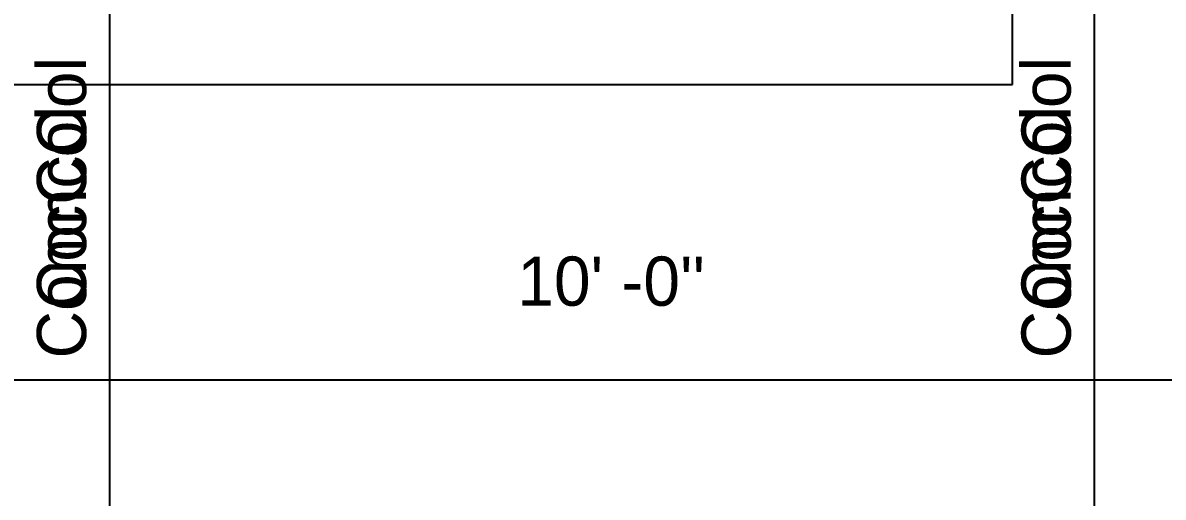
# Model space of a CAD drawing. Extents: x -38 to 2998, y -195 to 11529.
# Drawn here: x 101.4 to 240.3, y -104.3 to -46.5 of the extents above; entities that cross this region are included whole.
import ezdxf
from ezdxf.enums import TextEntityAlignment as Align

# ---------------------------------------------------------------- set-up
doc = ezdxf.new("R2010")
doc.units = 0
doc.header["$MEASUREMENT"] = 0
doc.layers.get('0').update_dxf_attribs({"linetype": 'CONTINUOUS'})
for name, color, linetype in [('CENTERLINES', 7, 'CONTINUOUS'), ('DIMENSIONS', 4, 'CONTINUOUS'), ('TEXT', 5, 'CONTINUOUS')]:
    doc.layers.add(name, color=color, linetype=linetype)
doc.dimstyles.get("Standard").update_dxf_attribs({"dimtxt": 0.18, "dimasz": 0.18, "dimexe": 0.18, "dimexo": 0.0625, "dimgap": 0.09, "dimtad": 0, "dimtih": 1, "dimtoh": 1, "dimdec": 4, "dimzin": 0, "dimtxsty": 'STANDARD', "dimcen": 0.09, "dimazin": 3, "dimtfac": 1, "dimtdec": 4, "dimtofl": 0, "dimtmove": 0, "dimatfit": 3, "dimtolj": 1, "dimtzin": 0})

# ---------------------------------------------------------------- blocks, each defined once
blk = doc.blocks.new('*D9442')
at = {"color": 1, "linetype": 'BYBLOCK'}
for points in [[(4.77, -85.23), (3.71, -86.29), (-3.71, -93.71), (-4.77, -94.77)], [(116.73, -85.23), (115.67, -86.29), (108.25, -93.71), (107.19, -94.77)]]:
    blk.add_solid(points, dxfattribs=at)
at = {"layer": 'DIMENSIONS', "color": 9, "linetype": 'BYBLOCK'}
for p, q in [((0, -90), (0, -72)), ((111.96, -90), (111.96, -72))]:
    blk.add_line(p, q, dxfattribs=at)
at = {"layer": 'DIMENSIONS', "color": 0, "linetype": 'BYBLOCK'}
blk.add_line((0, -90), (111.96, -90), dxfattribs=at)
at = {"layer": 'DIMENSIONS', "color": 0, "linetype": 'BYBLOCK', "insert": (55.98, -78), "char_height": 6, "attachment_point": 5}
blk.add_mtext("\\A1; 9' -4''", dxfattribs=at)
blk = doc.blocks.new('*D9443')
at = {"color": 1, "linetype": 'BYBLOCK'}
for points in [[(116.73, -85.23), (115.67, -86.29), (108.25, -93.71), (107.19, -94.77)], [(236.73, -85.23), (235.67, -86.29), (228.25, -93.71), (227.19, -94.77)]]:
    blk.add_solid(points, dxfattribs=at)
at = {"layer": 'DIMENSIONS', "color": 9, "linetype": 'BYBLOCK'}
for p, q in [((111.96, -90), (111.96, -72)), ((231.96, -90), (231.96, -72))]:
    blk.add_line(p, q, dxfattribs=at)
at = {"layer": 'DIMENSIONS', "color": 0, "linetype": 'BYBLOCK'}
blk.add_line((111.96, -90), (231.96, -90), dxfattribs=at)
at = {"layer": 'DIMENSIONS', "color": 0, "linetype": 'BYBLOCK', "insert": (171.96, -78), "char_height": 6, "attachment_point": 5}
blk.add_mtext("\\A1; 10' -0''", dxfattribs=at)
blk = doc.blocks.new('*D9444')
at = {"color": 1, "linetype": 'BYBLOCK'}
for points in [[(236.73, -85.23), (235.67, -86.29), (228.25, -93.71), (227.19, -94.77)], [(347.73, -85.23), (346.67, -86.29), (339.25, -93.71), (338.19, -94.77)]]:
    blk.add_solid(points, dxfattribs=at)
at = {"layer": 'DIMENSIONS', "color": 9, "linetype": 'BYBLOCK'}
for p, q in [((231.96, -90), (231.96, -72)), ((342.96, -90), (342.96, -72))]:
    blk.add_line(p, q, dxfattribs=at)
at = {"layer": 'DIMENSIONS', "color": 0, "linetype": 'BYBLOCK'}
blk.add_line((231.96, -90), (342.96, -90), dxfattribs=at)
at = {"layer": 'DIMENSIONS', "color": 0, "linetype": 'BYBLOCK', "insert": (287.46, -78), "char_height": 6, "attachment_point": 5}
blk.add_mtext("\\A1; 9' -3''", dxfattribs=at)
blk = doc.blocks.new('*D9906')
at = {"color": 1, "linetype": 'BYBLOCK'}
for points in [[(4.77, -49.23), (3.71, -50.29), (-3.71, -57.71), (-4.77, -58.77)], [(226.77, -49.23), (225.71, -50.29), (218.29, -57.71), (217.23, -58.77)]]:
    blk.add_solid(points, dxfattribs=at)
at = {"layer": 'DIMENSIONS', "color": 9, "linetype": 'BYBLOCK'}
for p, q in [((0, -54), (0, -36)), ((222, -54), (222, -36))]:
    blk.add_line(p, q, dxfattribs=at)
at = {"layer": 'DIMENSIONS', "color": 0, "linetype": 'BYBLOCK'}
blk.add_line((0, -54), (222, -54), dxfattribs=at)
at = {"layer": 'DIMENSIONS', "color": 0, "linetype": 'BYBLOCK', "insert": (111, -42), "char_height": 6, "attachment_point": 5}
blk.add_mtext("\\A1; 18' -6''", dxfattribs=at)

msp = doc.modelspace()

# ---------------------------------------------------------------- linework, layer by layer
at = {"layer": 'CENTERLINES', "color": 0, "linetype": 'CONTINUOUS'}
for p, q in [((111.96, -144), (111.96, 0)), ((111.96, -132), (111.96, 0)), ((111.96, -132), (111.96, 0)), ((111.96, -132), (111.96, 0)), ((111.96, -60), (111.96, 0)), ((231.96, -144), (231.96, 0)), ((231.96, -132), (231.96, 0)), ((231.96, -132), (231.96, 0)), ((231.96, -132), (231.96, 0)), ((231.96, -60), (231.96, 0))]:
    msp.add_line(p, q, dxfattribs=at)

# ---------------------------------------------------------------- texts
at = {"layer": 'TEXT', "color": 0}
for p in [(105.96, -66), (105.96, -66), (105.96, -66), (225.96, -66), (225.96, -66), (225.96, -66), (105.96, -72), (225.96, -72)]:
    msp.add_text('ConcCol', height=6, rotation=90, dxfattribs=at).set_placement(p, align=Align.MIDDLE)

# ---------------------------------------------------------------- dimensions: what is measured, and where the dimension line sits
at = {"layer": 'DIMENSIONS'}
for base, p1, p2, picture, middle in [((222, -54), (0, -66), (222, -66), '*D9906', (111, -66)), ((111.96, -90), (0, -102), (111.96, -102), '*D9442', (55.98, -102)), ((231.96, -90), (111.96, -102), (231.96, -102), '*D9443', (171.96, -102)), ((342.96, -90), (231.96, -102), (342.96, -102), '*D9444', (287.46, -102))]:
    dim = msp.add_linear_dim(base=base, p1=p1, p2=p2, dimstyle='STANDARD', dxfattribs=at)
    dim.commit()
    dim.dimension.update_dxf_attribs({"geometry": picture, "text_midpoint": middle})

doc.saveas('drawing.dxf')
